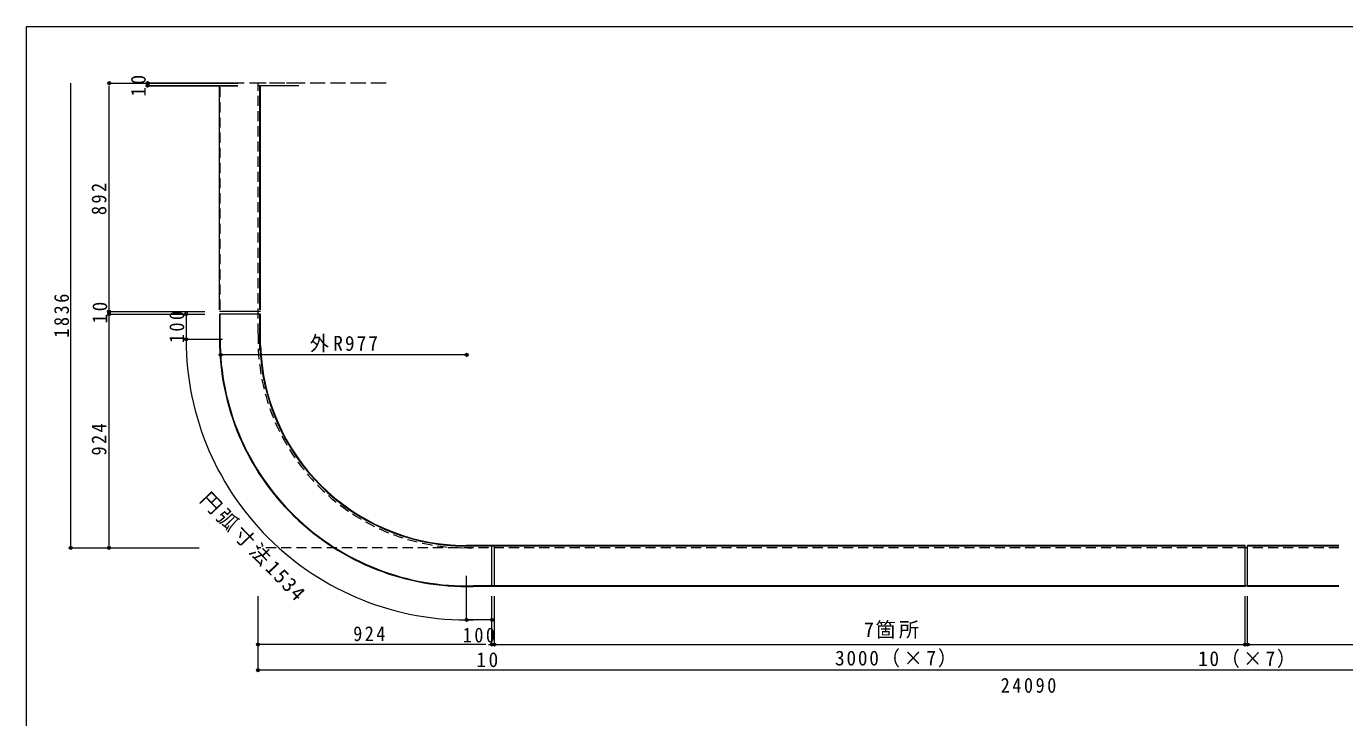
# Model space of a CAD drawing. Units: millimetres on the paper, with parts at other scales. Extents: x -848 to -26, y -812 to -539.
# Drawn here: x -848.1 to -587.6, y -675.1 to -538.5 of the extents above; entities that cross this region are included whole.
import ezdxf

# ---------------------------------------------------------------- set-up
doc = ezdxf.new("R2010")
doc.units = ezdxf.units.MM
doc.header["$PDMODE"] = 32
doc.header["$PDSIZE"] = 0.6
doc.linetypes.add('DASHED2', pattern=[3, 2, -1])
doc.linetypes.add('DASHED3', pattern=[4, 3, -1])
doc.layers.add('1-9_hojyosen', color=7, linetype='Continuous', lineweight=9)
doc.layers.add('F-0', color=5, linetype='Continuous', lineweight=9)
doc.styles.add('ＭＳ ゴシック', font='')
doc.styles.get('ＭＳ ゴシック').set_extended_font_data('MS Gothic')

msp = doc.modelspace()

# ---------------------------------------------------------------- linework, layer by layer
at = {"layer": '1-9_hojyosen', "color": 3}
for p, q in [((-839.351, -641.563), (-839.351, -549.763)), ((-831.783, -594.863), (-831.783, -550.263)), ((-831.736, -549.747), (-806.343, -549.747)), ((-824.168, -550.247), (-824.168, -549.747)), ((-806.343, -549.747), (-824.168, -549.747)), ((-806.343, -549.747), (-824.168, -549.747)), ((-824.168, -550.247), (-806.343, -550.247)), ((-806.343, -550.247), (-824.168, -550.247)), ((-831.783, -641.563), (-831.783, -594.061)), ((-831.783, -595.363), (-831.783, -594.863)), ((-831.783, -594.863), (-812.866, -594.863)), ((-831.783, -595.363), (-813.958, -595.363)), ((-831.783, -595.363), (-813.958, -595.363)), ((-816.573, -595.363), (-816.573, -600.363)), ((-816.573, -595.363), (-812.866, -595.363)), ((-816.573, -600.363), (-809.351, -600.363)), ((-761.14, -603.428), (-809.858, -603.428)), ((-839.351, -641.563), (-813.958, -641.563)), ((-761.144, -655.794), (-761.144, -647.11)), ((-802.344, -665.733), (-802.344, -651.09)), ((-756.144, -660.669), (-756.144, -651.09)), ((-755.644, -660.669), (-755.644, -651.09)), ((-607.335, -660.669), (-607.335, -651.09)), ((-606.835, -660.669), (-606.835, -651.09)), ((-756.144, -660.669), (-756.144, -652.087)), ((-756.144, -655.794), (-761.144, -655.794)), ((-757.335, -660.669), (-802.344, -660.669)), ((-756.835, -660.669), (-602.335, -660.669)), ((-756.144, -660.669), (-755.644, -660.669)), ((-607.335, -660.669), (-606.835, -660.669)), ((-604.031, -660.669), (-500.628, -660.669)), ((-500.128, -665.733), (-802.344, -665.733))]:
    msp.add_line(p, q, dxfattribs=at)
at = {"layer": '1-9_hojyosen', "linetype": 'DASHED3'}
msp.add_line((-777.067, -549.747), (-815.439, -549.747), dxfattribs=at)
at = {"layer": '1-9_hojyosen'}
for p, q in [((-809.959, -594.513), (-809.959, -550.263)), ((-794.264, -550.247), (-802.344, -550.247)), ((-801.994, -594.513), (-801.994, -550.263)), ((-801.879, -594.513), (-801.879, -550.263)), ((-801.879, -594.863), (-809.959, -594.863)), ((-801.879, -595.363), (-809.959, -595.363)), ((-809.959, -595.363), (-809.959, -600.363)), ((-809.844, -600.363), (-809.844, -595.363)), ((-801.994, -598.39), (-801.994, -595.363)), ((-801.879, -597.36), (-801.879, -595.363)), ((-801.991, -602.513), (-801.991, -597.51)), ((-801.879, -602.51), (-801.879, -596.91)), ((-762.335, -641.095), (-761.144, -641.095)), ((-761.144, -641.213), (-762.335, -641.213)), ((-607.335, -641.098), (-761.144, -641.098)), ((-756.144, -641.213), (-761.144, -641.213)), ((-607.335, -641.213), (-756.835, -641.213)), ((-756.144, -649.178), (-756.144, -641.095)), ((-755.644, -649.178), (-755.644, -641.098)), ((-607.335, -649.178), (-607.335, -641.095)), ((-606.835, -649.178), (-606.835, -641.098)), ((-588.787, -641.098), (-606.835, -641.098)), ((-588.787, -641.213), (-606.835, -641.213)), ((-756.144, -649.178), (-761.144, -649.178)), ((-588.787, -649.063), (-759.841, -649.063)), ((-756.144, -649.063), (-758.65, -649.063)), ((-607.335, -649.178), (-756.835, -649.178)), ((-588.787, -649.178), (-606.835, -649.178)), ((-607.335, -660.669), (-607.335, -652.087))]:
    msp.add_line(p, q, dxfattribs=at)
at = {"layer": '1-9_hojyosen', "linetype": 'DASHED2'}
for p, q in [((-809.844, -594.513), (-809.844, -549.763)), ((-802.344, -599.261), (-802.344, -549.763)), ((-794.729, -549.747), (-802.229, -549.747)), ((-588.787, -641.563), (-802.344, -641.563)), ((-588.787, -649.063), (-757.335, -649.063))]:
    msp.add_line(p, q, dxfattribs=at)
at = {"layer": '1-9_hojyosen', "color": 3}
msp.add_arc((-761.14, -600.359), 55.448, 178.71052, 271.34218, dxfattribs=at)
at = {"layer": '1-9_hojyosen'}
for radius, start, end in [(48.833, 180.00442, 271.52408), (48.718, 180.00443, 271.52776), (40.868, 181.68381, 268.32476), (40.753, 181.68381, 268.32003)]:
    msp.add_arc((-761.14, -600.359), radius, start, end, dxfattribs=at)
at = {"layer": '1-9_hojyosen', "linetype": 'DASHED2'}
msp.add_arc((-761.14, -600.359), 41.218, 178.47224, 271.52776, dxfattribs=at)
at = {"layer": '1-9_hojyosen', "color": 134}
for p in [(-831.736, -549.747), (-824.168, -549.747), (-824.168, -550.247), (-824.168, -550.247), (-831.783, -594.863), (-831.783, -594.863), (-831.783, -595.363), (-831.783, -595.363), (-816.573, -595.363), (-816.573, -600.363), (-809.762, -603.428), (-761.14, -603.428), (-839.351, -641.563), (-831.783, -641.563), (-761.144, -655.794), (-756.144, -655.794), (-802.344, -660.669), (-756.144, -660.669), (-755.644, -660.669), (-607.335, -660.669), (-606.835, -660.669), (-802.344, -665.733)]:
    msp.add_point(p, dxfattribs=at)
at = {"layer": 'F-0'}
for p, q in [((-848.132, -811.69), (-848.132, -538.527)), ((-848.132, -538.527), (-456.132, -538.527))]:
    msp.add_line(p, q, dxfattribs=at)

# ---------------------------------------------------------------- texts
at = {"layer": '1-9_hojyosen', "char_height": 2.933, "attachment_point": 7, "style": 'ＭＳ ゴシック'}
for s, insert, rotation in [('\\T1.27;\\W0.95;10', (-824.502, -552.411), 90), ('\\T1.27;\\W0.9;892', (-832.283, -575.813), 90), ('\\T1.28;\\W0.9;1836', (-839.685, -600.038), 90), ('\\T1.27;\\W0.95;10', (-832.117, -597.238), 90), ('\\T1.27;\\W0.9;100', (-816.907, -601.113), 90), ('\\T1.27;\\W0.9;924', (-832.283, -623.312), 90), ('\\T1.17;円弧寸法1534', (-814.254, -632.444), 313.654)]:
    msp.add_mtext(s, dxfattribs=dict(at, insert=insert, rotation=rotation))
for s, insert in [('\\T1.22;\\W0.95;外R977', (-792.124, -602.928)), ('\\T1.15;7箇所', (-682.639, -659.513)), ('\\T1.27;\\W0.9;924', (-783.549, -660.037)), ('\\T1.27;\\W0.9;100', (-761.894, -660.294)), ('\\T1.19;\\W0.95;3000（×7）', (-688.338, -665.186)), ('\\T1.17;\\W0.95;10（×7）', (-616.583, -665.298)), ('\\T1.27;\\W0.95;10', (-759.21, -665.169)), ('\\T1.28;\\W0.9;24090', (-655.611, -670.233))]:
    msp.add_mtext(s, dxfattribs=dict(at, insert=insert))

doc.saveas('drawing.dxf')
